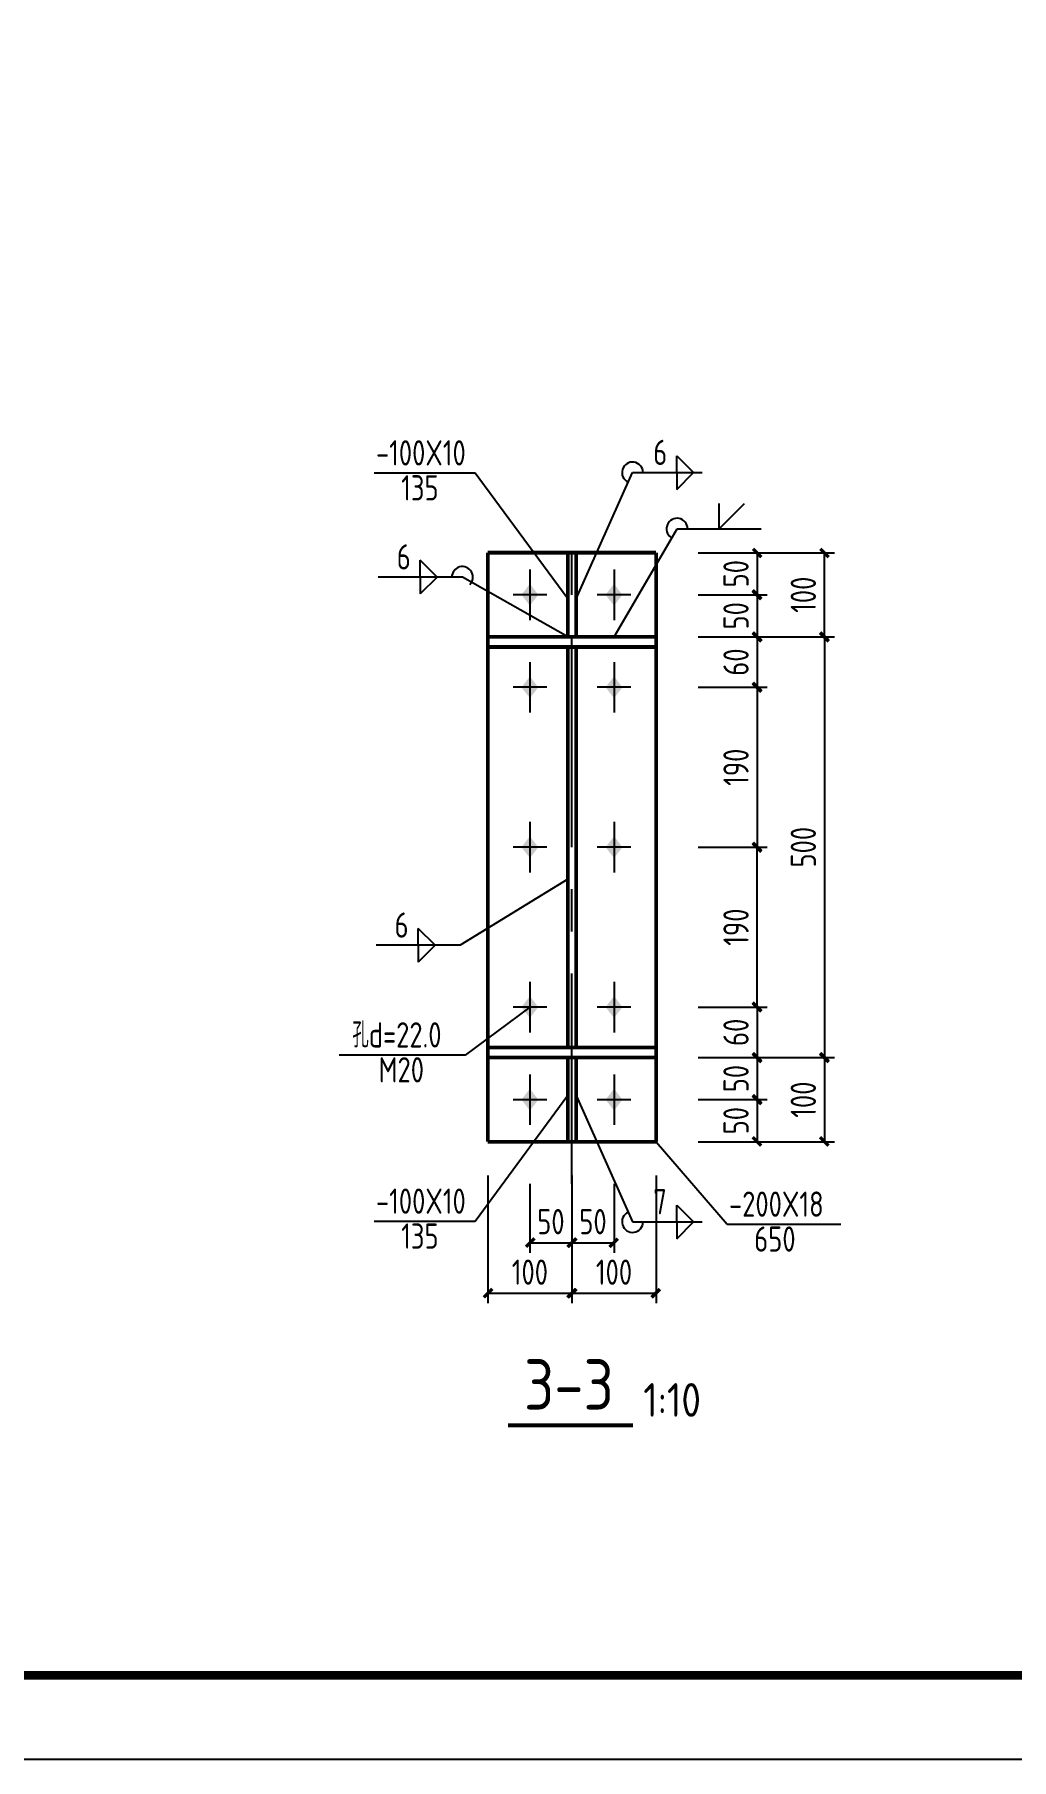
# Model space of a CAD drawing. Header units: millimetres. Extents: x 865490 to 879904, y 39442 to 44891.
# Drawn here: x 877810 to 877926.1, y 39450 to 39655 of the extents above; entities that cross this region are included whole.
import ezdxf

# ---------------------------------------------------------------- set-up
doc = ezdxf.new("R2010")
doc.units = ezdxf.units.MM
doc.header["$LTSCALE"] = 1000
doc.header["$MEASUREMENT"] = 0
for name, pattern in [('2', [11.4, 9, -0.9, 0.6, -0.9]), ('CENTER', [2, 1.25, -0.25, 0.25, -0.25]), ('DOTE', [2.42, 2, -0.2, 0.02, -0.2])]:
    doc.linetypes.add(name, pattern=pattern)
for name, color, linetype in [('10', 7, 'Continuous'), ('1000', 2, 'Continuous'), ('DIM', 7, 'Continuous'), ('DOTE', 1, 'DOTE'), ('中文', 7, 'Continuous'), ('尺寸标注', 7, 'Continuous'), ('焊缝标注', 3, 'Continuous'), ('螺栓孔标注', 253, 'Continuous'), ('轴线', 253, '2'), ('钢板标注', 253, 'Continuous')]:
    doc.layers.add(name, color=color, linetype=linetype)
doc.styles.add('GBHZ', font='gbenor.shx', dxfattribs={"width": 0.9, "bigfont": 'gbcbig.shx'})
doc.dimstyles.new('Y10', dxfattribs={"dimscale": 0, "dimtxt": 3, "dimasz": 0.01, "dimexe": 1.2, "dimexo": 1, "dimgap": 1, "dimtad": 1, "dimdec": 0, "dimlfac": 10, "dimzin": 0, "dimdsep": 46, "dimtxsty": 'GBHZ', "dimblk1": 'DX', "dimblk2": 'DX', "dimsah": 1, "dimcen": 0.09, "dimdle": 1, "dimadec": 0, "dimazin": 0, "dimtfac": 1, "dimtdec": 0, "dimtix": 1, "dimtmove": 2, "dimatfit": 3, "dimldrblk": 'DX', "dimfxl": 0, "dimtolj": 1, "dimtzin": 0, "dimarcsym": 0})

# ---------------------------------------------------------------- blocks, each defined once
blk = doc.blocks.new('DX')
at = {"color": 0, "linetype": 'ByBlock', "const_width": 40}
blk.add_lwpolyline([(-54, -51), (46, 49)], dxfattribs=at)
blk = doc.blocks.new('*D821')
at = {"layer": 'Defpoints', "color": 0, "linetype": 'ByBlock', "transparency": 16777216}
for p in [(877888.2, 39593.37, -3), (877887.89, 39588.37, -3), (877895.89, 39588.37)]:
    blk.add_point(p, dxfattribs=at)
at = {"layer": 'DIM', "color": 0, "linetype": 'ByBlock', "lineweight": -2, "transparency": 16777216}
for p, q in [((877889.2, 39593.37), (877897.09, 39593.37)), ((877895.89, 39593.36), (877895.89, 39588.38)), ((877888.89, 39588.37), (877897.09, 39588.37))]:
    blk.add_line(p, q, dxfattribs=at)
at = {"layer": 'DIM', "color": 0, "linetype": 'ByBlock', "lineweight": -2, "transparency": 16777216, "xscale": 0.01, "yscale": 0.01, "zscale": 0.01}
for p, rotation in [((877895.89, 39593.37), 90), ((877895.89, 39588.37), 270)]:
    blk.add_blockref('DX', p, dxfattribs=dict(at, rotation=rotation))
at = {"layer": 'DIM', "color": 0, "linetype": 'ByBlock', "transparency": 16777216, "insert": (877893.39, 39590.87), "char_height": 3, "attachment_point": 5, "rotation": 90, "style": 'GBHZ'}
blk.add_mtext('\\A1;50', dxfattribs=at)
blk = doc.blocks.new('*D822')
at = {"layer": 'Defpoints', "color": 0, "linetype": 'ByBlock', "transparency": 16777216}
for p in [(877887.89, 39588.37, -3), (877887.89, 39583.37, -3), (877895.89, 39583.37)]:
    blk.add_point(p, dxfattribs=at)
at = {"layer": 'DIM', "color": 0, "linetype": 'ByBlock', "lineweight": -2, "transparency": 16777216}
for p, q in [((877888.89, 39588.37), (877897.09, 39588.37)), ((877895.89, 39588.36), (877895.89, 39583.38)), ((877888.89, 39583.37), (877897.09, 39583.37))]:
    blk.add_line(p, q, dxfattribs=at)
at = {"layer": 'DIM', "color": 0, "linetype": 'ByBlock', "lineweight": -2, "transparency": 16777216, "xscale": 0.01, "yscale": 0.01, "zscale": 0.01}
for p, rotation in [((877895.89, 39588.37), 90), ((877895.89, 39583.37), 270)]:
    blk.add_blockref('DX', p, dxfattribs=dict(at, rotation=rotation))
at = {"layer": 'DIM', "color": 0, "linetype": 'ByBlock', "transparency": 16777216, "insert": (877893.39, 39585.87), "char_height": 3, "attachment_point": 5, "rotation": 90, "style": 'GBHZ'}
blk.add_mtext('\\A1;50', dxfattribs=at)
blk = doc.blocks.new('*D823')
at = {"layer": 'Defpoints', "color": 0, "linetype": 'ByBlock', "transparency": 16777216}
for p in [(877887.89, 39583.37, -3), (877887.89, 39577.37), (877895.89, 39577.37)]:
    blk.add_point(p, dxfattribs=at)
at = {"layer": 'DIM', "color": 0, "linetype": 'ByBlock', "lineweight": -2, "transparency": 16777216}
for p, q in [((877888.89, 39583.37), (877897.09, 39583.37)), ((877895.89, 39583.36), (877895.89, 39577.38)), ((877888.89, 39577.37), (877897.09, 39577.37))]:
    blk.add_line(p, q, dxfattribs=at)
at = {"layer": 'DIM', "color": 0, "linetype": 'ByBlock', "lineweight": -2, "transparency": 16777216, "xscale": 0.01, "yscale": 0.01, "zscale": 0.01}
for p, rotation in [((877895.89, 39583.37), 90), ((877895.89, 39577.37), 270)]:
    blk.add_blockref('DX', p, dxfattribs=dict(at, rotation=rotation))
at = {"layer": 'DIM', "color": 0, "linetype": 'ByBlock', "transparency": 16777216, "insert": (877893.39, 39580.37), "char_height": 3, "attachment_point": 5, "rotation": 90, "style": 'GBHZ'}
blk.add_mtext('\\A1;60', dxfattribs=at)
blk = doc.blocks.new('*D824')
at = {"layer": 'Defpoints', "color": 0, "linetype": 'ByBlock', "transparency": 16777216}
for p in [(877887.89, 39539.37, -3), (877887.89, 39533.37, -3), (877895.89, 39533.37)]:
    blk.add_point(p, dxfattribs=at)
at = {"layer": 'DIM', "color": 0, "linetype": 'ByBlock', "lineweight": -2, "transparency": 16777216}
for p, q in [((877888.89, 39539.37), (877897.09, 39539.37)), ((877895.89, 39539.36), (877895.89, 39533.38)), ((877888.89, 39533.37), (877897.09, 39533.37))]:
    blk.add_line(p, q, dxfattribs=at)
at = {"layer": 'DIM', "color": 0, "linetype": 'ByBlock', "lineweight": -2, "transparency": 16777216, "xscale": 0.01, "yscale": 0.01, "zscale": 0.01}
for p, rotation in [((877895.89, 39539.37), 90), ((877895.89, 39533.37), 270)]:
    blk.add_blockref('DX', p, dxfattribs=dict(at, rotation=rotation))
at = {"layer": 'DIM', "color": 0, "linetype": 'ByBlock', "transparency": 16777216, "insert": (877893.39, 39536.37), "char_height": 3, "attachment_point": 5, "rotation": 90, "style": 'GBHZ'}
blk.add_mtext('\\A1;60', dxfattribs=at)
blk = doc.blocks.new('*D825')
at = {"layer": 'Defpoints', "color": 0, "linetype": 'ByBlock', "transparency": 16777216}
for p in [(877887.89, 39533.37, -3), (877887.89, 39528.37, -3), (877895.89, 39528.37)]:
    blk.add_point(p, dxfattribs=at)
at = {"layer": 'DIM', "color": 0, "linetype": 'ByBlock', "lineweight": -2, "transparency": 16777216}
for p, q in [((877888.89, 39533.37), (877897.09, 39533.37)), ((877895.89, 39533.36), (877895.89, 39528.38)), ((877888.89, 39528.37), (877897.09, 39528.37))]:
    blk.add_line(p, q, dxfattribs=at)
at = {"layer": 'DIM', "color": 0, "linetype": 'ByBlock', "lineweight": -2, "transparency": 16777216, "xscale": 0.01, "yscale": 0.01, "zscale": 0.01}
for p, rotation in [((877895.89, 39533.37), 90), ((877895.89, 39528.37), 270)]:
    blk.add_blockref('DX', p, dxfattribs=dict(at, rotation=rotation))
at = {"layer": 'DIM', "color": 0, "linetype": 'ByBlock', "transparency": 16777216, "insert": (877893.39, 39530.87), "char_height": 3, "attachment_point": 5, "rotation": 90, "style": 'GBHZ'}
blk.add_mtext('\\A1;50', dxfattribs=at)
blk = doc.blocks.new('*D826')
at = {"layer": 'Defpoints', "color": 0, "linetype": 'ByBlock', "transparency": 16777216}
for p in [(877887.89, 39528.37, -3), (877887.89, 39523.37, -3), (877895.89, 39523.37)]:
    blk.add_point(p, dxfattribs=at)
at = {"layer": 'DIM', "color": 0, "linetype": 'ByBlock', "lineweight": -2, "transparency": 16777216}
for p, q in [((877888.89, 39528.37), (877897.09, 39528.37)), ((877895.89, 39528.36), (877895.89, 39523.38)), ((877888.89, 39523.37), (877897.09, 39523.37))]:
    blk.add_line(p, q, dxfattribs=at)
at = {"layer": 'DIM', "color": 0, "linetype": 'ByBlock', "lineweight": -2, "transparency": 16777216, "xscale": 0.01, "yscale": 0.01, "zscale": 0.01}
for p, rotation in [((877895.89, 39528.37), 90), ((877895.89, 39523.37), 270)]:
    blk.add_blockref('DX', p, dxfattribs=dict(at, rotation=rotation))
at = {"layer": 'DIM', "color": 0, "linetype": 'ByBlock', "transparency": 16777216, "insert": (877893.39, 39525.87), "char_height": 3, "attachment_point": 5, "rotation": 90, "style": 'GBHZ'}
blk.add_mtext('\\A1;50', dxfattribs=at)
blk = doc.blocks.new('*D827')
at = {"layer": 'Defpoints', "color": 0, "linetype": 'ByBlock', "transparency": 16777216}
for p in [(877868.89, 39519.37, -3), (877873.89, 39519.37, -3), (877873.89, 39511.37)]:
    blk.add_point(p, dxfattribs=at)
at = {"layer": 'DIM', "color": 0, "linetype": 'ByBlock', "lineweight": -2, "transparency": 16777216}
for p, q in [((877868.89, 39518.37), (877868.89, 39510.17)), ((877873.89, 39518.37), (877873.89, 39510.17)), ((877868.9, 39511.37), (877873.88, 39511.37))]:
    blk.add_line(p, q, dxfattribs=at)
at = {"layer": 'DIM', "color": 0, "linetype": 'ByBlock', "lineweight": -2, "transparency": 16777216, "xscale": 0.01, "yscale": 0.01, "zscale": 0.01, "rotation": 180}
blk.add_blockref('DX', (877868.89, 39511.37), dxfattribs=at)
at = {"layer": 'DIM', "color": 0, "linetype": 'ByBlock', "lineweight": -2, "transparency": 16777216, "xscale": 0.01, "yscale": 0.01, "zscale": 0.01}
blk.add_blockref('DX', (877873.89, 39511.37), dxfattribs=at)
at = {"layer": 'DIM', "color": 0, "linetype": 'ByBlock', "transparency": 16777216, "insert": (877871.39, 39513.87), "char_height": 3, "attachment_point": 5, "style": 'GBHZ'}
blk.add_mtext('\\A1;50', dxfattribs=at)
blk = doc.blocks.new('*D828')
at = {"layer": 'Defpoints', "color": 0, "linetype": 'ByBlock', "transparency": 16777216}
for p in [(877873.89, 39519.37, -3), (877878.89, 39519.37, -3), (877878.89, 39511.37)]:
    blk.add_point(p, dxfattribs=at)
at = {"layer": 'DIM', "color": 0, "linetype": 'ByBlock', "lineweight": -2, "transparency": 16777216}
for p, q in [((877873.89, 39518.37), (877873.89, 39510.17)), ((877878.89, 39518.37), (877878.89, 39510.17)), ((877873.9, 39511.37), (877878.88, 39511.37))]:
    blk.add_line(p, q, dxfattribs=at)
at = {"layer": 'DIM', "color": 0, "linetype": 'ByBlock', "lineweight": -2, "transparency": 16777216, "xscale": 0.01, "yscale": 0.01, "zscale": 0.01, "rotation": 180}
blk.add_blockref('DX', (877873.89, 39511.37), dxfattribs=at)
at = {"layer": 'DIM', "color": 0, "linetype": 'ByBlock', "lineweight": -2, "transparency": 16777216, "xscale": 0.01, "yscale": 0.01, "zscale": 0.01}
blk.add_blockref('DX', (877878.89, 39511.37), dxfattribs=at)
at = {"layer": 'DIM', "color": 0, "linetype": 'ByBlock', "transparency": 16777216, "insert": (877876.39, 39513.87), "char_height": 3, "attachment_point": 5, "style": 'GBHZ'}
blk.add_mtext('\\A1;50', dxfattribs=at)
blk = doc.blocks.new('*D829')
at = {"layer": 'Defpoints', "color": 0, "linetype": 'ByBlock', "transparency": 16777216}
for p in [(877863.89, 39520.37, -3), (877873.89, 39520.37, -3), (877873.89, 39505.37)]:
    blk.add_point(p, dxfattribs=at)
at = {"layer": 'DIM', "color": 0, "linetype": 'ByBlock', "lineweight": -2, "transparency": 16777216}
for p, q in [((877863.89, 39519.37), (877863.89, 39504.17)), ((877873.89, 39519.37), (877873.89, 39504.17)), ((877863.9, 39505.37), (877873.88, 39505.37))]:
    blk.add_line(p, q, dxfattribs=at)
at = {"layer": 'DIM', "color": 0, "linetype": 'ByBlock', "lineweight": -2, "transparency": 16777216, "xscale": 0.01, "yscale": 0.01, "zscale": 0.01, "rotation": 180}
blk.add_blockref('DX', (877863.89, 39505.37), dxfattribs=at)
at = {"layer": 'DIM', "color": 0, "linetype": 'ByBlock', "lineweight": -2, "transparency": 16777216, "xscale": 0.01, "yscale": 0.01, "zscale": 0.01}
blk.add_blockref('DX', (877873.89, 39505.37), dxfattribs=at)
at = {"layer": 'DIM', "color": 0, "linetype": 'ByBlock', "transparency": 16777216, "insert": (877868.89, 39507.87), "char_height": 3, "attachment_point": 5, "style": 'GBHZ'}
blk.add_mtext('\\A1;100', dxfattribs=at)
blk = doc.blocks.new('*D830')
at = {"layer": 'Defpoints', "color": 0, "linetype": 'ByBlock', "transparency": 16777216}
for p in [(877873.89, 39520.37, -3), (877883.89, 39520.37, -3), (877883.89, 39505.37)]:
    blk.add_point(p, dxfattribs=at)
at = {"layer": 'DIM', "color": 0, "linetype": 'ByBlock', "lineweight": -2, "transparency": 16777216}
for p, q in [((877873.89, 39519.37), (877873.89, 39504.17)), ((877883.89, 39519.37), (877883.89, 39504.17)), ((877873.9, 39505.37), (877883.88, 39505.37))]:
    blk.add_line(p, q, dxfattribs=at)
at = {"layer": 'DIM', "color": 0, "linetype": 'ByBlock', "lineweight": -2, "transparency": 16777216, "xscale": 0.01, "yscale": 0.01, "zscale": 0.01, "rotation": 180}
blk.add_blockref('DX', (877873.89, 39505.37), dxfattribs=at)
at = {"layer": 'DIM', "color": 0, "linetype": 'ByBlock', "lineweight": -2, "transparency": 16777216, "xscale": 0.01, "yscale": 0.01, "zscale": 0.01}
blk.add_blockref('DX', (877883.89, 39505.37), dxfattribs=at)
at = {"layer": 'DIM', "color": 0, "linetype": 'ByBlock', "transparency": 16777216, "insert": (877878.89, 39507.87), "char_height": 3, "attachment_point": 5, "style": 'GBHZ'}
blk.add_mtext('\\A1;100', dxfattribs=at)
blk = doc.blocks.new('*D831')
at = {"layer": 'Defpoints', "color": 0, "linetype": 'ByBlock', "transparency": 16777216}
for p in [(877895.89, 39583.37, -3), (877887.89, 39533.37, -3), (877903.89, 39533.37)]:
    blk.add_point(p, dxfattribs=at)
at = {"layer": 'DIM', "color": 0, "linetype": 'ByBlock', "lineweight": -2, "transparency": 16777216}
for p, q in [((877896.89, 39583.37), (877905.09, 39583.37)), ((877903.89, 39583.36), (877903.89, 39533.38)), ((877888.89, 39533.37), (877905.09, 39533.37))]:
    blk.add_line(p, q, dxfattribs=at)
at = {"layer": 'DIM', "color": 0, "linetype": 'ByBlock', "lineweight": -2, "transparency": 16777216, "xscale": 0.01, "yscale": 0.01, "zscale": 0.01}
for p, rotation in [((877903.89, 39583.37), 90), ((877903.89, 39533.37), 270)]:
    blk.add_blockref('DX', p, dxfattribs=dict(at, rotation=rotation))
at = {"layer": 'DIM', "color": 0, "linetype": 'ByBlock', "transparency": 16777216, "insert": (877901.39, 39558.37), "char_height": 3, "attachment_point": 5, "rotation": 90, "style": 'GBHZ'}
blk.add_mtext('\\A1;500', dxfattribs=at)
blk = doc.blocks.new('*D832')
at = {"layer": 'Defpoints', "color": 0, "linetype": 'ByBlock', "transparency": 16777216}
for p in [(877888.89, 39533.37), (877889.89, 39523.37), (877903.89, 39523.37)]:
    blk.add_point(p, dxfattribs=at)
at = {"layer": 'DIM', "color": 0, "linetype": 'ByBlock', "lineweight": -2, "transparency": 16777216}
for p, q in [((877889.89, 39533.37), (877905.09, 39533.37)), ((877903.89, 39533.36), (877903.89, 39523.38)), ((877890.89, 39523.37), (877905.09, 39523.37))]:
    blk.add_line(p, q, dxfattribs=at)
at = {"layer": 'DIM', "color": 0, "linetype": 'ByBlock', "lineweight": -2, "transparency": 16777216, "xscale": 0.01, "yscale": 0.01, "zscale": 0.01}
for p, rotation in [((877903.89, 39533.37), 90), ((877903.89, 39523.37), 270)]:
    blk.add_blockref('DX', p, dxfattribs=dict(at, rotation=rotation))
at = {"layer": 'DIM', "color": 0, "linetype": 'ByBlock', "transparency": 16777216, "insert": (877901.39, 39528.37), "char_height": 3, "attachment_point": 5, "rotation": 90, "style": 'GBHZ'}
blk.add_mtext('\\A1;100', dxfattribs=at)
blk = doc.blocks.new('*D833')
at = {"layer": 'Defpoints', "color": 0, "linetype": 'ByBlock', "transparency": 16777216}
for p in [(877887.89, 39593.37, -3), (877903.89, 39593.37), (877888.89, 39583.37)]:
    blk.add_point(p, dxfattribs=at)
at = {"layer": 'DIM', "color": 0, "linetype": 'ByBlock', "lineweight": -2, "transparency": 16777216}
for p, q in [((877888.89, 39593.37), (877905.09, 39593.37)), ((877903.89, 39583.38), (877903.89, 39593.36)), ((877889.89, 39583.37), (877905.09, 39583.37))]:
    blk.add_line(p, q, dxfattribs=at)
at = {"layer": 'DIM', "color": 0, "linetype": 'ByBlock', "lineweight": -2, "transparency": 16777216, "xscale": 0.01, "yscale": 0.01, "zscale": 0.01}
for p, rotation in [((877903.89, 39593.37), 90), ((877903.89, 39583.37), 270)]:
    blk.add_blockref('DX', p, dxfattribs=dict(at, rotation=rotation))
at = {"layer": 'DIM', "color": 0, "linetype": 'ByBlock', "transparency": 16777216, "insert": (877901.39, 39588.37), "char_height": 3, "attachment_point": 5, "rotation": 90, "style": 'GBHZ'}
blk.add_mtext('\\A1;100', dxfattribs=at)
blk = doc.blocks.new('*D834')
at = {"layer": 'Defpoints', "color": 0, "linetype": 'ByBlock', "transparency": 16777216}
for p in [(877887.89, 39558.37), (877895.89, 39558.37), (877887.89, 39539.37)]:
    blk.add_point(p, dxfattribs=at)
at = {"layer": 'DIM', "color": 0, "linetype": 'ByBlock', "lineweight": -2, "transparency": 16777216}
for p, q in [((877888.89, 39558.37), (877897.09, 39558.37)), ((877895.89, 39539.38), (877895.89, 39558.36)), ((877888.89, 39539.37), (877897.09, 39539.37))]:
    blk.add_line(p, q, dxfattribs=at)
at = {"layer": 'DIM', "color": 0, "linetype": 'ByBlock', "lineweight": -2, "transparency": 16777216, "xscale": 0.01, "yscale": 0.01, "zscale": 0.01}
for p, rotation in [((877895.89, 39558.37), 90), ((877895.89, 39539.37), 270)]:
    blk.add_blockref('DX', p, dxfattribs=dict(at, rotation=rotation))
at = {"layer": 'DIM', "color": 0, "linetype": 'ByBlock', "transparency": 16777216, "insert": (877893.39, 39548.87), "char_height": 3, "attachment_point": 5, "rotation": 90, "style": 'GBHZ'}
blk.add_mtext('\\A1;190', dxfattribs=at)
blk = doc.blocks.new('*D835')
at = {"layer": 'Defpoints', "color": 0, "linetype": 'ByBlock', "transparency": 16777216}
for p in [(877887.89, 39577.37), (877887.89, 39558.37), (877895.89, 39558.37)]:
    blk.add_point(p, dxfattribs=at)
at = {"layer": 'DIM', "color": 0, "linetype": 'ByBlock', "lineweight": -2, "transparency": 16777216}
for p, q in [((877888.89, 39577.37), (877897.09, 39577.37)), ((877895.89, 39577.36), (877895.89, 39558.38)), ((877888.89, 39558.37), (877897.09, 39558.37))]:
    blk.add_line(p, q, dxfattribs=at)
at = {"layer": 'DIM', "color": 0, "linetype": 'ByBlock', "lineweight": -2, "transparency": 16777216, "xscale": 0.01, "yscale": 0.01, "zscale": 0.01}
for p, rotation in [((877895.89, 39577.37), 90), ((877895.89, 39558.37), 270)]:
    blk.add_blockref('DX', p, dxfattribs=dict(at, rotation=rotation))
at = {"layer": 'DIM', "color": 0, "linetype": 'ByBlock', "transparency": 16777216, "insert": (877893.39, 39567.87), "char_height": 3, "attachment_point": 5, "rotation": 90, "style": 'GBHZ'}
blk.add_mtext('\\A1;190', dxfattribs=at)

msp = doc.modelspace()

# ---------------------------------------------------------------- linework, layer by layer
msp.add_line((878616.075, 39449.955), (877564.825, 39449.955))
at = {"color": 0, "const_width": 1}
msp.add_lwpolyline([(878606.075, 39459.955), (877589.825, 39459.955), (877589.825, 40033.955), (878606.075, 40033.955)], close=True, dxfattribs=at)
at = {"layer": '10', "color": 253}
for p, q in [((877868.892, 39591.369, -3), (877868.892, 39585.369, -3)), ((877878.892, 39591.369, -3), (877878.892, 39585.369, -3)), ((877870.892, 39588.369, -3), (877866.892, 39588.369, -3)), ((877880.892, 39588.369, -3), (877876.892, 39588.369, -3)), ((877868.892, 39580.369, -3), (877868.892, 39574.369, -3)), ((877878.892, 39580.369, -3), (877878.892, 39574.369, -3)), ((877870.892, 39577.369, -3), (877866.892, 39577.369, -3)), ((877880.892, 39577.369, -3), (877876.892, 39577.369, -3)), ((877868.892, 39561.369, -3), (877868.892, 39555.369, -3)), ((877878.892, 39561.369, -3), (877878.892, 39555.369, -3)), ((877870.892, 39558.369, -3), (877866.892, 39558.369, -3)), ((877880.892, 39558.369, -3), (877876.892, 39558.369, -3)), ((877868.892, 39542.368, -3), (877868.892, 39536.368, -3)), ((877878.892, 39542.368, -3), (877878.892, 39536.368, -3)), ((877870.892, 39539.368, -3), (877866.892, 39539.368, -3)), ((877880.892, 39539.368, -3), (877876.892, 39539.368, -3)), ((877868.892, 39531.368, -3), (877868.892, 39525.368, -3)), ((877878.892, 39531.368, -3), (877878.892, 39525.368, -3)), ((877870.892, 39528.368, -3), (877866.892, 39528.368, -3)), ((877880.892, 39528.368, -3), (877876.892, 39528.368, -3))]:
    msp.add_line(p, q, dxfattribs=at)
at = {"layer": '10', "const_width": 0.45}
msp.add_lwpolyline([(877866.282, 39489.669), (877881.146, 39489.669)], dxfattribs=at)
at = {"layer": '10'}
for points in [[(877868.892, 39589.669, -3), (877867.892, 39588.369, -3), (877869.892, 39588.369, -3), (877868.892, 39587.069, -3)], [(877878.892, 39589.669, -3), (877877.892, 39588.369, -3), (877879.892, 39588.369, -3), (877878.892, 39587.069, -3)], [(877868.892, 39578.669, -3), (877867.892, 39577.369, -3), (877869.892, 39577.369, -3), (877868.892, 39576.069, -3)], [(877878.892, 39578.669, -3), (877877.892, 39577.369, -3), (877879.892, 39577.369, -3), (877878.892, 39576.069, -3)], [(877868.892, 39559.669, -3), (877867.892, 39558.369, -3), (877869.892, 39558.369, -3), (877868.892, 39557.069, -3)], [(877878.892, 39559.669, -3), (877877.892, 39558.369, -3), (877879.892, 39558.369, -3), (877878.892, 39557.069, -3)], [(877868.892, 39540.668, -3), (877867.892, 39539.368, -3), (877869.892, 39539.368, -3), (877868.892, 39538.068, -3)], [(877878.892, 39540.668, -3), (877877.892, 39539.368, -3), (877879.892, 39539.368, -3), (877878.892, 39538.068, -3)], [(877868.892, 39529.668, -3), (877867.892, 39528.368, -3), (877869.892, 39528.368, -3), (877868.892, 39527.068, -3)], [(877878.892, 39529.668, -3), (877877.892, 39528.368, -3), (877879.892, 39528.368, -3), (877878.892, 39527.068, -3)]]:
    msp.add_solid(points, dxfattribs=at)
at = {"layer": '1000', "const_width": 0.45, "elevation": -3}
for points in [[(877883.892, 39593.368), (877863.892, 39593.368)], [(877863.892, 39593.368), (877863.892, 39523.368)], [(877873.392, 39593.368), (877873.392, 39583.369)], [(877874.392, 39583.369), (877874.392, 39593.368)], [(877883.892, 39523.368), (877883.892, 39593.368)], [(877873.392, 39523.369), (877873.392, 39533.368)], [(877874.392, 39533.368), (877874.392, 39523.369)], [(877863.892, 39523.368), (877883.892, 39523.368)]]:
    msp.add_lwpolyline(points, dxfattribs=at)
at = {"layer": 'DOTE', "linetype": 'CENTER', "ltscale": 0.02}
msp.add_line((877873.892, 39518.368, -3), (877873.892, 39598.368, -3), dxfattribs=at)
at = {"layer": '尺寸标注', "color": 3, "const_width": 0.45, "elevation": -3}
for points in [[(877883.892, 39583.369), (877863.892, 39583.369)], [(877863.892, 39582.169), (877883.892, 39582.169)], [(877873.392, 39534.568), (877873.392, 39582.169)], [(877874.392, 39534.568), (877874.392, 39582.169)], [(877883.892, 39534.568), (877863.892, 39534.568)], [(877863.892, 39533.368), (877883.892, 39533.368)]]:
    msp.add_lwpolyline(points, dxfattribs=at)
at = {"layer": '焊缝标注'}
for p, q in [((877886.354, 39604.89, -3), (877888.354, 39602.89, -3)), ((877886.354, 39602.89, -3), (877886.354, 39604.89, -3)), ((877874.392, 39587.869, -3), (877881.087, 39602.89, -3)), ((877881.087, 39602.89, -3), (877889.354, 39602.89, -3)), ((877886.354, 39600.89, -3), (877888.354, 39602.89, -3)), ((877886.354, 39602.89, -3), (877886.354, 39600.89, -3)), ((877891.381, 39596.215, -3), (877891.381, 39599.215, -3)), ((877891.381, 39596.215, -3), (877894.381, 39599.215, -3)), ((877878.892, 39583.369, -3), (877886.381, 39596.215, -3)), ((877886.381, 39596.215, -3), (877896.381, 39596.215, -3)), ((877857.865, 39590.469, -3), (877855.865, 39592.469, -3)), ((877855.865, 39590.469, -3), (877855.865, 39592.469, -3)), ((877860.865, 39590.469, -3), (877850.865, 39590.469, -3)), ((877857.865, 39590.469, -3), (877855.865, 39588.469, -3)), ((877855.865, 39590.469, -3), (877855.865, 39588.469, -3)), ((877873.392, 39583.369, -3), (877860.865, 39590.469, -3)), ((877873.392, 39554.577, -3), (877860.615, 39546.718, -3)), ((877857.615, 39546.718, -3), (877855.615, 39548.718, -3)), ((877855.615, 39546.718, -3), (877855.615, 39548.718, -3)), ((877860.615, 39546.718, -3), (877850.615, 39546.718, -3)), ((877857.615, 39546.718, -3), (877855.615, 39544.718, -3)), ((877855.615, 39546.718, -3), (877855.615, 39544.718, -3)), ((877874.392, 39528.868, -3), (877881.087, 39513.847, -3)), ((877886.354, 39515.847, -3), (877888.354, 39513.847, -3)), ((877886.354, 39513.847, -3), (877886.354, 39515.847, -3)), ((877881.087, 39513.847, -3), (877889.354, 39513.847, -3)), ((877886.354, 39511.847, -3), (877888.354, 39513.847, -3)), ((877886.354, 39513.847, -3), (877886.354, 39511.847, -3))]:
    msp.add_line(p, q, dxfattribs=at)
for centre, start, end in [((877881.087, 39602.89, -3), 0, 245.25041), ((877886.381, 39596.215, -3), 0, 235.48873), ((877860.865, 39590.469, -3), 314.93155, 180.00001), ((877881.087, 39513.847, -3), 114.74959, 0)]:
    msp.add_arc(centre, 1.25, start, end, dxfattribs=at)
at = {"layer": '螺栓孔标注'}
for p, q in [((877868.892, 39539.368, -3), (877861.217, 39533.666, -3)), ((877861.217, 39533.666, -3), (877846.217, 39533.666, -3))]:
    msp.add_line(p, q, dxfattribs=at)
at = {"layer": '螺栓孔标注', "const_width": 0.1, "elevation": -3}
msp.add_lwpolyline([(877868.942, 39539.368, 1), (877868.842, 39539.368, 1), (877868.942, 39539.368, 1)], format="xyb", close=True, dxfattribs=at)
at = {"layer": '钢板标注'}
for p, q in [((877862.398, 39602.83, -3), (877850.398, 39602.83, -3)), ((877873.392, 39587.869, -3), (877862.398, 39602.83, -3)), ((877873.392, 39528.868, -3), (877862.398, 39513.908, -3)), ((877883.892, 39523.368, -3), (877892.354, 39513.553, -3)), ((877862.398, 39513.908, -3), (877850.398, 39513.908, -3)), ((877892.354, 39513.553, -3), (877905.851, 39513.553, -3))]:
    msp.add_line(p, q, dxfattribs=at)
at = {"layer": '钢板标注', "const_width": 0.1, "elevation": -3}
for points in [[(877873.442, 39587.869, 1), (877873.342, 39587.869, 1), (877873.442, 39587.869, 1)], [(877873.442, 39528.868, -1), (877873.342, 39528.868, -1), (877873.442, 39528.868, -1)], [(877883.942, 39523.368, 1), (877883.842, 39523.368, 1), (877883.942, 39523.368, 1)]]:
    msp.add_lwpolyline(points, format="xyb", close=True, dxfattribs=at)

# ---------------------------------------------------------------- texts
at = {"layer": '中文', "style": 'GBHZ'}
msp.add_text('1:10', height=4, dxfattribs=at).set_placement((877882.371, 39490.685, -0.009))
at = {"layer": '焊缝标注', "style": 'GBHZ', "width": 0.9}
for s, p in [('6', (877883.554, 39603.79, -3)), ('6', (877853.065, 39591.369, -3)), ('6', (877852.815, 39547.618, -3)), ('7', (877883.554, 39514.747, -3))]:
    msp.add_text(s, height=3, dxfattribs=at).set_placement(p)
at = {"layer": '螺栓孔标注', "style": 'GBHZ', "width": 0.9}
for s, p in [('孔d=22.0', (877847.795, 39534.566, -3)), ('M20', (877850.917, 39530.416, -3))]:
    msp.add_text(s, height=3, dxfattribs=at).set_placement(p)
at = {"layer": '轴线', "color": 61, "linetype": 'ByBlock', "style": 'GBHZ'}
msp.add_text('3-3', height=6, dxfattribs=at).set_placement((877868.192, 39491.524))
at = {"layer": '钢板标注', "style": 'GBHZ', "width": 0.9}
for s, p in [('-100X10', (877850.598, 39603.73, -3)), ('135', (877853.598, 39599.58, -3)), ('-100X10', (877850.598, 39514.808, -3)), ('-200X18', (877892.554, 39514.453, -3)), ('135', (877853.598, 39510.658, -3)), ('650', (877895.554, 39510.303, -3))]:
    msp.add_text(s, height=3, dxfattribs=at).set_placement(p)

# ---------------------------------------------------------------- dimensions: what is measured, and where the dimension line sits
at = {"layer": 'DIM', "color": 2, "linetype": 'ByBlock'}
for base, p1, p2, angle, picture, middle in [((877903.892, 39593.369), (877888.892, 39583.369), (877887.892, 39593.369, -3), 270, '*D833', (877901.392, 39588.369)), ((877895.892, 39588.369), (877888.197, 39593.368, -3), (877887.892, 39588.369, -3), 90, '*D821', (877893.392, 39590.869)), ((877895.892, 39583.369), (877887.892, 39588.369, -3), (877887.892, 39583.369, -3), 90, '*D822', (877893.392, 39585.869)), ((877895.892, 39577.369), (877887.892, 39583.369, -3), (877887.892, 39577.369), 90, '*D823', (877893.392, 39580.369)), ((877903.892, 39533.368), (877895.892, 39583.369, -3), (877887.892, 39533.368, -3), 90, '*D831', (877901.392, 39558.369)), ((877895.892, 39558.369), (877887.892, 39577.37), (877887.892, 39558.369), 90, '*D835', (877893.392, 39567.869)), ((877895.892, 39558.369), (877887.892, 39539.368), (877887.892, 39558.369), 270, '*D834', (877893.392, 39548.868)), ((877895.892, 39533.368), (877887.892, 39539.368, -3), (877887.892, 39533.368, -3), 90, '*D824', (877893.392, 39536.368)), ((877895.892, 39528.368), (877887.892, 39533.368, -3), (877887.892, 39528.368, -3), 90, '*D825', (877893.392, 39530.868)), ((877903.892, 39523.368), (877888.892, 39533.368), (877889.892, 39523.368), 90, '*D832', (877901.392, 39528.368)), ((877895.892, 39523.368), (877887.892, 39528.368, -3), (877887.892, 39523.368, -3), 90, '*D826', (877893.392, 39525.868))]:
    dim = msp.add_linear_dim(base=base, p1=p1, p2=p2, angle=angle, dimstyle='Y10', override={"dimscale": 1}, dxfattribs=at)
    dim.commit()
    dim.dimension.update_dxf_attribs({"geometry": picture, "text_midpoint": middle})
for base, p1, p2, picture, middle in [((877873.892, 39505.368), (877863.892, 39520.368, -3), (877873.892, 39520.368, -3), '*D829', (877868.892, 39507.868)), ((877873.892, 39511.368), (877868.892, 39519.368, -3), (877873.892, 39519.368, -3), '*D827', (877871.392, 39513.868)), ((877883.892, 39505.368), (877873.892, 39520.368, -3), (877883.892, 39520.368, -3), '*D830', (877878.892, 39507.868)), ((877878.892, 39511.368), (877873.892, 39519.368, -3), (877878.892, 39519.368, -3), '*D828', (877876.392, 39513.868))]:
    dim = msp.add_linear_dim(base=base, p1=p1, p2=p2, dimstyle='Y10', override={"dimscale": 1}, dxfattribs=at)
    dim.commit()
    dim.dimension.update_dxf_attribs({"geometry": picture, "text_midpoint": middle})

doc.saveas('drawing.dxf')
